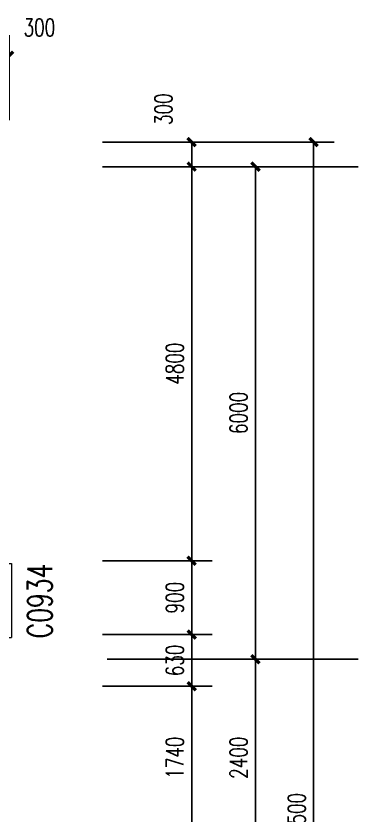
# Model space of a CAD drawing. Header units: millimetres. Extents: x 164760 to 3716174, y -1766400 to 11969.
# Drawn here: x 3578001 to 3582173, y -1705777 to -1696031 of the extents above; entities that cross this region are included whole.
import ezdxf

# ---------------------------------------------------------------- set-up
doc = ezdxf.new("R2010")
doc.units = ezdxf.units.MM
doc.header["$LTSCALE"] = 1000
doc.layers.get('0').update_dxf_attribs({"color": 253, "linetype": 'CONTINUOUS'})
doc.layers.get('Defpoints').update_dxf_attribs({"color": 250, "linetype": 'CONTINUOUS', "lineweight": 0})
for name, color, linetype in [('AXIS', 253, 'CONTINUOUS'), ('PUB_DIM', 253, 'CONTINUOUS'), ('WINDOW_TEXT', 253, 'CONTINUOUS')]:
    doc.layers.add(name, color=color, linetype=linetype)
doc.layers.add('WINDOW', color=253, linetype='CONTINUOUS', lineweight=0)
doc.styles.add('_TCH_DIM_T3', font='SIMPLEX', dxfattribs={"width": 0.705882, "bigfont": 'GBCBIG'})
doc.styles.add('_TCH_WINDOW', font='SIMPLEX', dxfattribs={"bigfont": 'GBCBIG'})
doc.dimstyles.new('_TCH_ARCH&&100', dxfattribs={"dimtxt": 212.5, "dimasz": 100, "dimexe": 250, "dimexo": 300, "dimgap": 100, "dimtad": 1, "dimdec": 0, "dimzin": 0, "dimdsep": 46, "dimtxsty": '_TCH_DIM_T3', "dimblk": 'ARCHTICK', "dimcen": 0.09, "dimclrt": 7, "dimazin": 2, "dimtfac": 1, "dimtdec": 0, "dimtix": 1, "dimtmove": 2, "dimatfit": 3, "dimtolj": 1, "dimtzin": 0, "dimarcsym": 0})

# ---------------------------------------------------------------- blocks, each defined once
blk = doc.blocks.new('_ArchTick')
at = {"color": 2, "linetype": 'ByBlock', "const_width": 0.4}
blk.add_lwpolyline([(-0.5, -0.5), (0.5, 0.5)], dxfattribs=at)
blk = doc.blocks.new('*D526')
at = {"layer": 'Defpoints', "color": 0, "transparency": 16777216}
for p in [(3578756.4, -1704196.7), (3580144.2, -1704196.7), (3578756.4, -1705936.7)]:
    blk.add_point(p, dxfattribs=at)
at = {"layer": 'PUB_DIM', "color": 0, "lineweight": -2, "transparency": 16777216}
for p, q in [((3579056.4, -1704196.7), (3580394.2, -1704196.7)), ((3580144.2, -1705936.7), (3580144.2, -1704196.7)), ((3579056.4, -1705936.7), (3580394.2, -1705936.7))]:
    blk.add_line(p, q, dxfattribs=at)
at = {"layer": 'PUB_DIM', "color": 0, "lineweight": -2, "transparency": 16777216, "xscale": 100, "yscale": 100, "zscale": 100}
for p, rotation in [((3580144.2, -1704196.7), 90), ((3580144.2, -1705936.7), 270)]:
    blk.add_blockref('_ArchTick', p, dxfattribs=dict(at, rotation=rotation))
at = {"layer": 'PUB_DIM', "color": 7, "transparency": 16777216, "insert": (3579938, -1705066.7), "char_height": 212.5, "attachment_point": 5, "rotation": 90, "style": '_TCH_DIM_T3'}
blk.add_mtext('\\A1;1740', dxfattribs=at)
blk = doc.blocks.new('*D527')
at = {"layer": 'Defpoints', "color": 0, "transparency": 16777216}
for p in [(3578756.4, -1703566.7), (3580144.2, -1703566.7), (3578756.4, -1704196.7)]:
    blk.add_point(p, dxfattribs=at)
at = {"layer": 'PUB_DIM', "color": 0, "lineweight": -2, "transparency": 16777216}
for p, q in [((3579056.4, -1703566.7), (3580394.2, -1703566.7)), ((3580144.2, -1704196.7), (3580144.2, -1703566.7)), ((3579056.4, -1704196.7), (3580394.2, -1704196.7))]:
    blk.add_line(p, q, dxfattribs=at)
at = {"layer": 'PUB_DIM', "color": 0, "lineweight": -2, "transparency": 16777216, "xscale": 100, "yscale": 100, "zscale": 100}
for p, rotation in [((3580144.2, -1703566.7), 90), ((3580144.2, -1704196.7), 270)]:
    blk.add_blockref('_ArchTick', p, dxfattribs=dict(at, rotation=rotation))
at = {"layer": 'PUB_DIM', "color": 7, "transparency": 16777216, "insert": (3579938, -1703881.7), "char_height": 212.5, "attachment_point": 5, "rotation": 90, "style": '_TCH_DIM_T3'}
blk.add_mtext('\\A1;630', dxfattribs=at)
blk = doc.blocks.new('*D528')
at = {"layer": 'Defpoints', "color": 0, "transparency": 16777216}
for p in [(3578756.4, -1702666.7), (3580144.2, -1702666.7), (3578756.4, -1703566.7)]:
    blk.add_point(p, dxfattribs=at)
at = {"layer": 'PUB_DIM', "color": 0, "lineweight": -2, "transparency": 16777216}
for p, q in [((3579056.4, -1702666.7), (3580394.2, -1702666.7)), ((3580144.2, -1703566.7), (3580144.2, -1702666.7)), ((3579056.4, -1703566.7), (3580394.2, -1703566.7))]:
    blk.add_line(p, q, dxfattribs=at)
at = {"layer": 'PUB_DIM', "color": 0, "lineweight": -2, "transparency": 16777216, "xscale": 100, "yscale": 100, "zscale": 100}
for p, rotation in [((3580144.2, -1702666.7), 90), ((3580144.2, -1703566.7), 270)]:
    blk.add_blockref('_ArchTick', p, dxfattribs=dict(at, rotation=rotation))
at = {"layer": 'PUB_DIM', "color": 7, "transparency": 16777216, "insert": (3579938, -1703116.7), "char_height": 212.5, "attachment_point": 5, "rotation": 90, "style": '_TCH_DIM_T3'}
blk.add_mtext('\\A1;900', dxfattribs=at)
blk = doc.blocks.new('*D529')
at = {"layer": 'Defpoints', "color": 0, "transparency": 16777216}
for p in [(3578756.4, -1697866.7), (3580144.2, -1697866.7), (3578756.4, -1702666.7)]:
    blk.add_point(p, dxfattribs=at)
at = {"layer": 'PUB_DIM', "color": 0, "lineweight": -2, "transparency": 16777216}
for p, q in [((3579056.4, -1697866.7), (3580394.2, -1697866.7)), ((3580144.2, -1702666.7), (3580144.2, -1697866.7)), ((3579056.4, -1702666.7), (3580394.2, -1702666.7))]:
    blk.add_line(p, q, dxfattribs=at)
at = {"layer": 'PUB_DIM', "color": 0, "lineweight": -2, "transparency": 16777216, "xscale": 100, "yscale": 100, "zscale": 100}
for p, rotation in [((3580144.2, -1697866.7), 90), ((3580144.2, -1702666.7), 270)]:
    blk.add_blockref('_ArchTick', p, dxfattribs=dict(at, rotation=rotation))
at = {"layer": 'PUB_DIM', "color": 7, "transparency": 16777216, "insert": (3579938, -1700266.7), "char_height": 212.5, "attachment_point": 5, "rotation": 90, "style": '_TCH_DIM_T3'}
blk.add_mtext('\\A1;4800', dxfattribs=at)
blk = doc.blocks.new('*D530')
at = {"layer": 'Defpoints', "color": 0, "transparency": 16777216}
for p in [(3578756.4, -1697566.7), (3580144.2, -1697566.7), (3578756.4, -1697866.7)]:
    blk.add_point(p, dxfattribs=at)
at = {"layer": 'PUB_DIM', "color": 0, "lineweight": -2, "transparency": 16777216}
for p, q in [((3579056.4, -1697566.7), (3580394.2, -1697566.7)), ((3580144.2, -1697866.7), (3580144.2, -1697566.7)), ((3579056.4, -1697866.7), (3580394.2, -1697866.7))]:
    blk.add_line(p, q, dxfattribs=at)
at = {"layer": 'PUB_DIM', "color": 0, "lineweight": -2, "transparency": 16777216, "xscale": 100, "yscale": 100, "zscale": 100}
for p, rotation in [((3580144.2, -1697566.7), 90), ((3580144.2, -1697866.7), 270)]:
    blk.add_blockref('_ArchTick', p, dxfattribs=dict(at, rotation=rotation))
at = {"layer": 'PUB_DIM', "color": 7, "transparency": 16777216, "insert": (3579799.2, -1697166.7), "char_height": 212.5, "attachment_point": 5, "rotation": 90, "style": '_TCH_DIM_T3'}
blk.add_mtext('\\A1;300', dxfattribs=at)
blk = doc.blocks.new('*D587')
at = {"layer": 'AXIS', "color": 0, "lineweight": -2, "transparency": 16777216}
for p, q in [((3580236.2, -1703866.7), (3581172.3, -1703866.7)), ((3580922.3, -1706266.7), (3580922.3, -1703866.7)), ((3580236.2, -1706266.7), (3581172.3, -1706266.7))]:
    blk.add_line(p, q, dxfattribs=at)
at = {"layer": 'Defpoints', "color": 0, "transparency": 16777216}
for p in [(3579936.2, -1703866.7), (3580922.3, -1703866.7), (3579936.2, -1706266.7)]:
    blk.add_point(p, dxfattribs=at)
at = {"layer": 'AXIS', "color": 0, "lineweight": -2, "transparency": 16777216, "xscale": 100, "yscale": 100, "zscale": 100}
for p, rotation in [((3580922.3, -1703866.7), 90), ((3580922.3, -1706266.7), 270)]:
    blk.add_blockref('_ArchTick', p, dxfattribs=dict(at, rotation=rotation))
at = {"layer": 'AXIS', "color": 7, "transparency": 16777216, "insert": (3580716.1, -1705066.7), "char_height": 212.5, "attachment_point": 5, "rotation": 90, "style": '_TCH_DIM_T3'}
blk.add_mtext('\\A1;2400', dxfattribs=at)
blk = doc.blocks.new('*D588')
at = {"layer": 'AXIS', "color": 0, "lineweight": -2, "transparency": 16777216}
for p, q in [((3580236.2, -1697866.7), (3581172.3, -1697866.7)), ((3580922.3, -1703866.7), (3580922.3, -1697866.7)), ((3580236.2, -1703866.7), (3581172.3, -1703866.7))]:
    blk.add_line(p, q, dxfattribs=at)
at = {"layer": 'Defpoints', "color": 0, "transparency": 16777216}
for p in [(3579936.2, -1697866.7), (3580922.3, -1697866.7), (3579936.2, -1703866.7)]:
    blk.add_point(p, dxfattribs=at)
at = {"layer": 'AXIS', "color": 0, "lineweight": -2, "transparency": 16777216, "xscale": 100, "yscale": 100, "zscale": 100}
for p, rotation in [((3580922.3, -1697866.7), 90), ((3580922.3, -1703866.7), 270)]:
    blk.add_blockref('_ArchTick', p, dxfattribs=dict(at, rotation=rotation))
at = {"layer": 'AXIS', "color": 7, "transparency": 16777216, "insert": (3580716.1, -1700866.7), "char_height": 212.5, "attachment_point": 5, "rotation": 90, "style": '_TCH_DIM_T3'}
blk.add_mtext('\\A1;6000', dxfattribs=at)
blk = doc.blocks.new('*D589')
at = {"layer": 'AXIS', "color": 0, "lineweight": -2, "transparency": 16777216}
for p, q in [((3580236.2, -1697566.7), (3581881.7, -1697566.7)), ((3581631.7, -1714066.7), (3581631.7, -1697566.7)), ((3580236.2, -1714066.7), (3581881.7, -1714066.7))]:
    blk.add_line(p, q, dxfattribs=at)
at = {"layer": 'Defpoints', "color": 0, "transparency": 16777216}
for p in [(3579936.2, -1697566.7), (3581631.7, -1697566.7), (3579936.2, -1714066.7)]:
    blk.add_point(p, dxfattribs=at)
at = {"layer": 'AXIS', "color": 0, "lineweight": -2, "transparency": 16777216, "xscale": 100, "yscale": 100, "zscale": 100}
for p, rotation in [((3581631.7, -1697566.7), 90), ((3581631.7, -1714066.7), 270)]:
    blk.add_blockref('_ArchTick', p, dxfattribs=dict(at, rotation=rotation))
at = {"layer": 'AXIS', "color": 7, "transparency": 16777216, "insert": (3581425.4, -1705816.7), "char_height": 212.5, "attachment_point": 5, "rotation": 90, "style": '_TCH_DIM_T3'}
blk.add_mtext('\\A1;16500', dxfattribs=at)
blk = doc.blocks.new('*D438')
at = {"layer": 'Defpoints', "color": 0, "transparency": 16777216}
for p in [(3577916.8, -1696515.6), (3577616.8, -1697600.6), (3577916.8, -1697600.6)]:
    blk.add_point(p, dxfattribs=at)
at = {"layer": 'PUB_DIM', "color": 0, "lineweight": -2, "transparency": 16777216}
for p, q in [((3577616.8, -1697300.6), (3577616.8, -1696265.6)), ((3577916.8, -1697300.6), (3577916.8, -1696265.6)), ((3577616.8, -1696515.6), (3577916.8, -1696515.6))]:
    blk.add_line(p, q, dxfattribs=at)
at = {"layer": 'PUB_DIM', "color": 0, "lineweight": -2, "transparency": 16777216, "xscale": 100, "yscale": 100, "zscale": 100, "rotation": 180}
blk.add_blockref('_ArchTick', (3577616.8, -1696515.6), dxfattribs=at)
at = {"layer": 'PUB_DIM', "color": 0, "lineweight": -2, "transparency": 16777216, "xscale": 100, "yscale": 100, "zscale": 100}
blk.add_blockref('_ArchTick', (3577916.8, -1696515.6), dxfattribs=at)
at = {"layer": 'PUB_DIM', "color": 7, "transparency": 16777216, "insert": (3578286.8, -1696170.6), "char_height": 212.5, "attachment_point": 5, "style": '_TCH_DIM_T3'}
blk.add_mtext('\\A1;300', dxfattribs=at)
blk = doc.blocks.new('$TCHSYS$WIN2D')
for p, q in [((-0.5, 0.5), (0.5, 0.5)), ((-0.5, 0.5), (-0.5, -0.5)), ((0.5, 0.5), (0.5, -0.5)), ((0.5, 0.167), (-0.5, 0.167)), ((0.5, -0.167), (-0.5, -0.167)), ((-0.5, -0.5), (0.5, -0.5))]:
    blk.add_line(p, q)

msp = doc.modelspace()

# ---------------------------------------------------------------- linework, layer by layer
at = {"layer": 'AXIS'}
for p, q in [((3579112.7, -1697866.7), (3582173.1, -1697866.7)), ((3579112.7, -1703866.7), (3582173.1, -1703866.7))]:
    msp.add_line(p, q, dxfattribs=at)

# ---------------------------------------------------------------- block references
at = {"layer": 'WINDOW'}
ref = msp.add_blockref('$TCHSYS$WIN2D', (3577831.8, -1703150.6), dxfattribs=dict(at, xscale=900, yscale=-230, zscale=900, rotation=270))
ref.add_attrib('A', 'C0934', (3578440.6, -1703612.1), dxfattribs={"layer": 'WINDOW_TEXT', "height": 297.5, "rotation": 90, "style": '_TCH_WINDOW', "width": 0.705882})

# ---------------------------------------------------------------- dimensions: what is measured, and where the dimension line sits
at = {"layer": 'AXIS'}
for p1, p2, distance, picture, middle in [((3579936.2, -1714066.7), (3579936.2, -1697566.7), -1695.5, '*D589', (3581425.4, -1705816.7)), ((3579936.2, -1703866.7), (3579936.2, -1697866.7), -986.2, '*D588', (3580716.1, -1700866.7)), ((3579936.2, -1706266.7), (3579936.2, -1703866.7), -986.2, '*D587', (3580716.1, -1705066.7))]:
    dim = msp.add_aligned_dim(p1=p1, p2=p2, distance=distance, dimstyle='_TCH_ARCH&&100', dxfattribs=at)
    dim.commit()
    dim.dimension.update_dxf_attribs({"geometry": picture, "text_midpoint": middle})
at = {"layer": 'PUB_DIM'}
for base, p1, p2, angle, picture, middle in [((3577916.8, -1696515.6), (3577616.8, -1697600.6), (3577916.8, -1697600.6), 0, '*D438', (3578286.8, -1696170.6)), ((3580144.2, -1697566.7), (3578756.4, -1697866.7), (3578756.4, -1697566.7), 90, '*D530', (3579799.2, -1697166.7))]:
    dim = msp.add_linear_dim(base=base, p1=p1, p2=p2, angle=angle, dimstyle='_TCH_ARCH&&100', dxfattribs=at)
    dim.commit()
    dim.dimension.update_dxf_attribs({"geometry": picture, "text_midpoint": middle, "dimtype": 129})
for p1, p2, picture, middle in [((3578756.4, -1702666.7), (3578756.4, -1697866.7), '*D529', (3579938, -1700266.7)), ((3578756.4, -1703566.7), (3578756.4, -1702666.7), '*D528', (3579938, -1703116.7)), ((3578756.4, -1704196.7), (3578756.4, -1703566.7), '*D527', (3579938, -1703881.7)), ((3578756.4, -1705936.7), (3578756.4, -1704196.7), '*D526', (3579938, -1705066.7))]:
    dim = msp.add_aligned_dim(p1=p1, p2=p2, distance=-1387.8, dimstyle='_TCH_ARCH&&100', dxfattribs=at)
    dim.commit()
    dim.dimension.update_dxf_attribs({"geometry": picture, "text_midpoint": middle})

doc.saveas('drawing.dxf')
